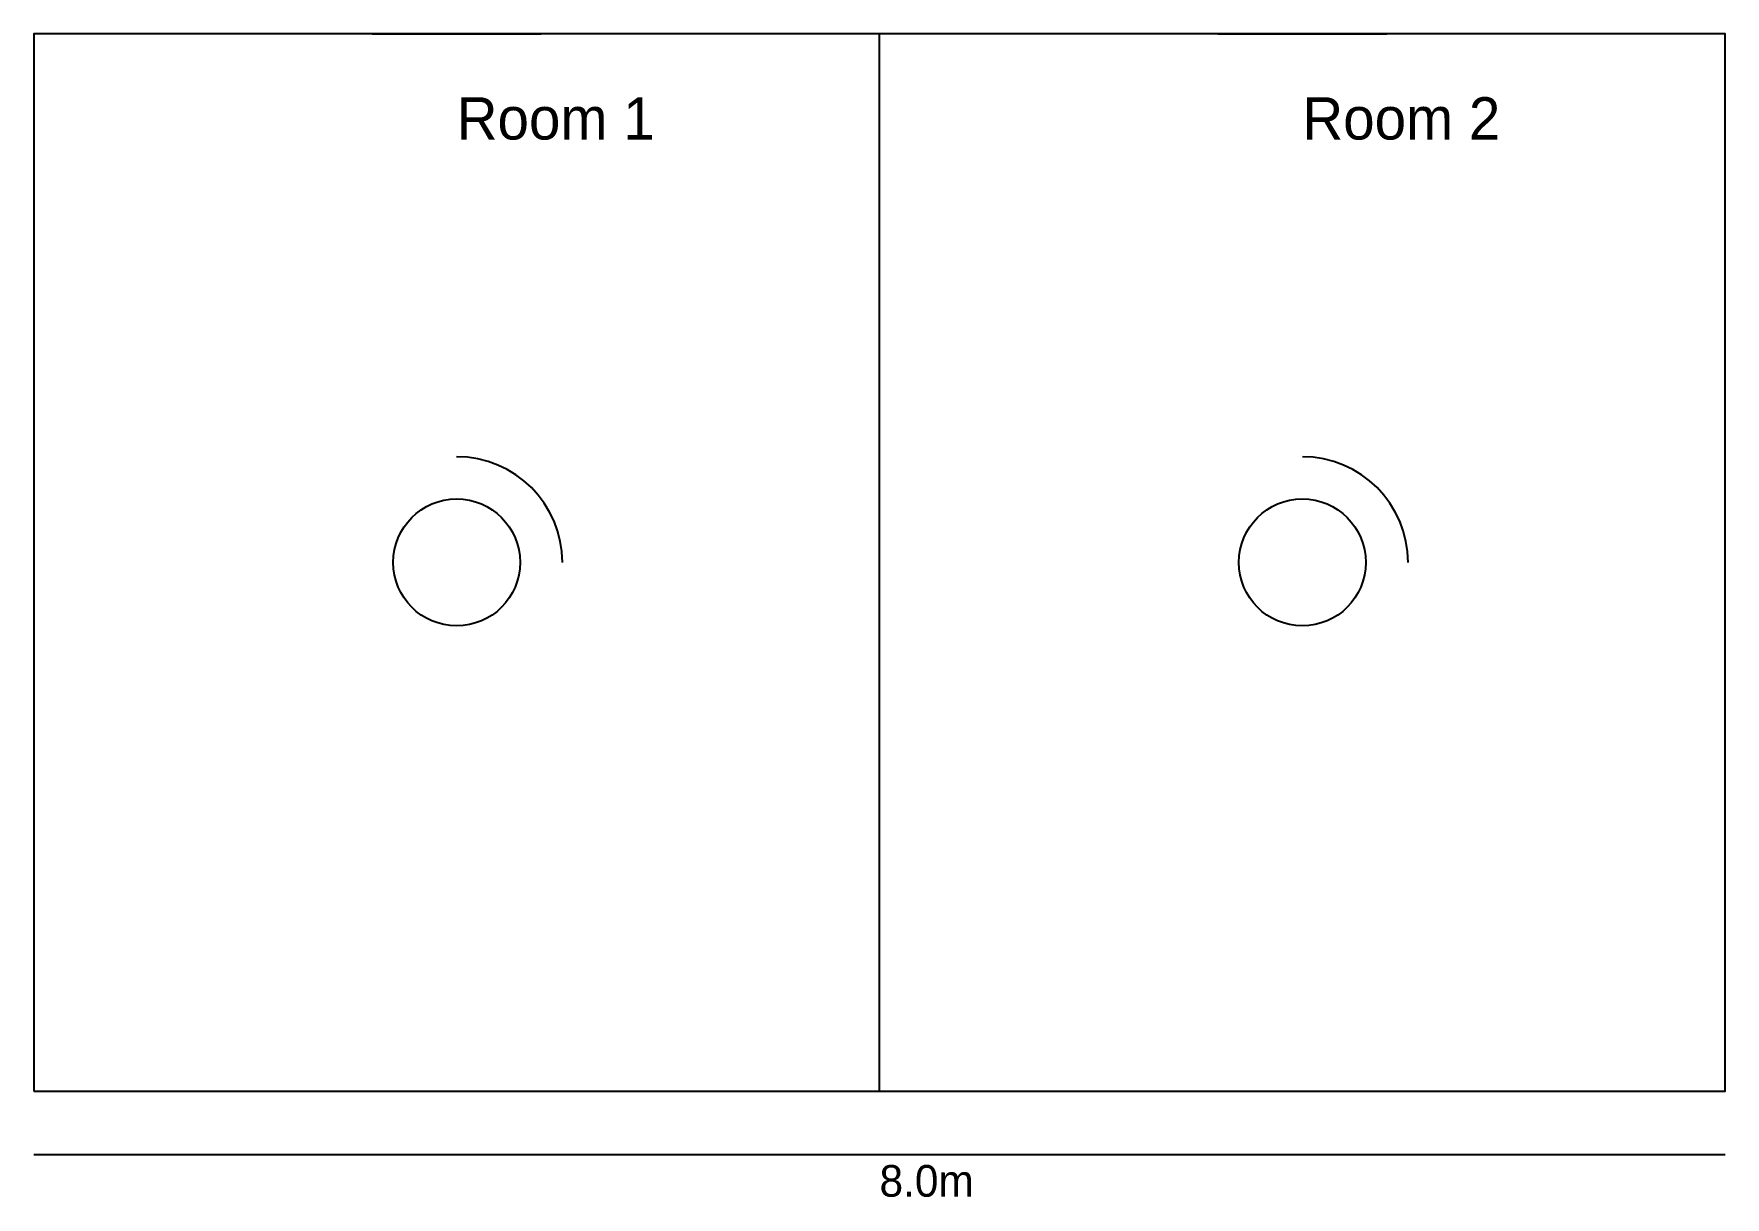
# Model space of a CAD drawing. Header units: metres. Extents: x 0 to 8000, y -502 to 5000.
import ezdxf

# ---------------------------------------------------------------- set-up
doc = ezdxf.new("R2010")
doc.units = ezdxf.units.M
for name, color, linetype in [('A-DOOR', 3, 'Continuous'), ('A-WALL', 1, 'Continuous'), ('A-WINDOW', 4, 'Continuous'), ('DIM', 2, 'Continuous'), ('FURNITURE', 5, 'Continuous'), ('TEXT', 7, 'Continuous')]:
    doc.layers.add(name, color=color, linetype=linetype)

msp = doc.modelspace()

# ---------------------------------------------------------------- linework, layer by layer
at = {"layer": 'A-DOOR'}
for centre in [(2000, 2500), (6000, 2500)]:
    msp.add_arc(centre, 500, 0, 90, dxfattribs=at)
at = {"layer": 'A-WALL'}
msp.add_line((4000, 0), (4000, 5000), dxfattribs=at)
msp.add_lwpolyline([(0, 0), (8000, 0), (8000, 5000), (0, 5000), (0, 0)], dxfattribs=at)
at = {"layer": 'A-WINDOW'}
for p, q in [((1600, 5000), (2400, 5000)), ((5600, 5000), (6400, 5000)), ((1600, 0), (2400, 0)), ((5600, 0), (6400, 0))]:
    msp.add_line(p, q, dxfattribs=at)
at = {"layer": 'DIM'}
msp.add_line((0, -300), (8000, -300), dxfattribs=at)
at = {"layer": 'FURNITURE'}
for centre in [(2000, 2500), (6000, 2500)]:
    msp.add_circle(centre, 300, dxfattribs=at)

# ---------------------------------------------------------------- texts
at = {"layer": 'DIM'}
msp.add_text('8.0m', height=150, dxfattribs=at).set_placement((4000, -500))
at = {"layer": 'TEXT'}
for s, p in [('Room 1', (2000, 4500)), ('Room 2', (6000, 4500))]:
    msp.add_text(s, height=200, dxfattribs=at).set_placement(p)

doc.saveas('drawing.dxf')
